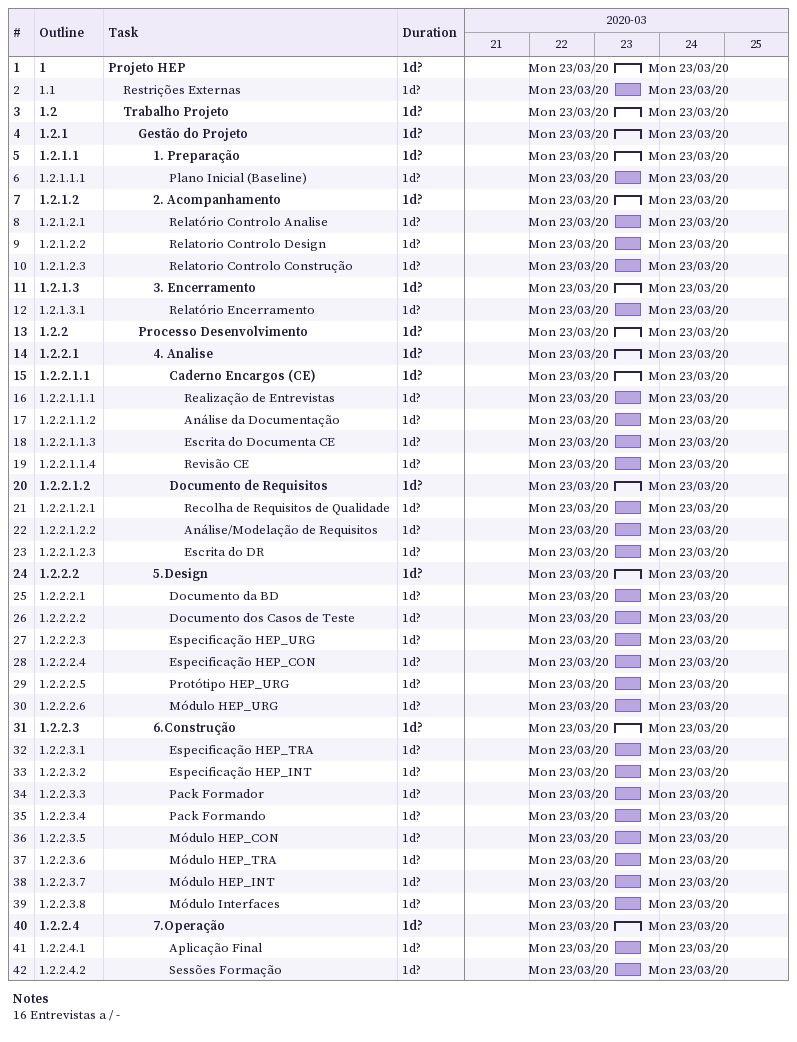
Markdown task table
| ID | WBS | Task | Duration | Start | Finish |
|---|---|---|---|---|---|
| 1 | 1 | **Projeto HEP** | 1d? | 2020-03-23 | 2020-03-23 |
| 2 | 1.1 | Restrições Externas | 1d? | 2020-03-23 | 2020-03-23 |
| 3 | 1.2 | **Trabalho Projeto** | 1d? | 2020-03-23 | 2020-03-23 |
| 4 | 1.2.1 | **Gestão do Projeto** | 1d? | 2020-03-23 | 2020-03-23 |
| 5 | 1.2.1.1 | **1. Preparação** | 1d? | 2020-03-23 | 2020-03-23 |
| 6 | 1.2.1.1.1 | Plano Inicial (Baseline) | 1d? | 2020-03-23 | 2020-03-23 |
| 7 | 1.2.1.2 | **2. Acompanhamento** | 1d? | 2020-03-23 | 2020-03-23 |
| 8 | 1.2.1.2.1 | Relatório Controlo Analise | 1d? | 2020-03-23 | 2020-03-23 |
| 9 | 1.2.1.2.2 | Relatorio Controlo Design | 1d? | 2020-03-23 | 2020-03-23 |
| 10 | 1.2.1.2.3 | Relatorio Controlo Construção | 1d? | 2020-03-23 | 2020-03-23 |
| 11 | 1.2.1.3 | **3. Encerramento** | 1d? | 2020-03-23 | 2020-03-23 |
| 12 | 1.2.1.3.1 | Relatório Encerramento | 1d? | 2020-03-23 | 2020-03-23 |
| 13 | 1.2.2 | **Processo Desenvolvimento** | 1d? | 2020-03-23 | 2020-03-23 |
| 14 | 1.2.2.1 | **4. Analise** | 1d? | 2020-03-23 | 2020-03-23 |
| 15 | 1.2.2.1.1 | **Caderno Encargos (CE)** | 1d? | 2020-03-23 | 2020-03-23 |
| 16 | 1.2.2.1.1.1 | Realização de Entrevistas | 1d? | 2020-03-23 | 2020-03-23 |
| 17 | 1.2.2.1.1.2 | Análise da Documentação | 1d? | 2020-03-23 | 2020-03-23 |
| 18 | 1.2.2.1.1.3 | Escrita do Documenta CE | 1d? | 2020-03-23 | 2020-03-23 |
| 19 | 1.2.2.1.1.4 | Revisão CE | 1d? | 2020-03-23 | 2020-03-23 |
| 20 | 1.2.2.1.2 | **Documento de Requisitos** | 1d? | 2020-03-23 | 2020-03-23 |
| 21 | 1.2.2.1.2.1 | Recolha de Requisitos de Qualidade | 1d? | 2020-03-23 | 2020-03-23 |
| 22 | 1.2.2.1.2.2 | Análise/Modelação de Requisitos | 1d? | 2020-03-23 | 2020-03-23 |
| 23 | 1.2.2.1.2.3 | Escrita do DR | 1d? | 2020-03-23 | 2020-03-23 |
| 24 | 1.2.2.2 | **5.Design** | 1d? | 2020-03-23 | 2020-03-23 |
| 25 | 1.2.2.2.1 | Documento da BD | 1d? | 2020-03-23 | 2020-03-23 |
| 26 | 1.2.2.2.2 | Documento dos Casos de Teste | 1d? | 2020-03-23 | 2020-03-23 |
| 27 | 1.2.2.2.3 | Especificação HEP_URG | 1d? | 2020-03-23 | 2020-03-23 |
| 28 | 1.2.2.2.4 | Especificação HEP_CON | 1d? | 2020-03-23 | 2020-03-23 |
| 29 | 1.2.2.2.5 | Protótipo HEP_URG | 1d? | 2020-03-23 | 2020-03-23 |
| 30 | 1.2.2.2.6 | Módulo HEP_URG | 1d? | 2020-03-23 | 2020-03-23 |
| 31 | 1.2.2.3 | **6.Construção** | 1d? | 2020-03-23 | 2020-03-23 |
| 32 | 1.2.2.3.1 | Especificação HEP_TRA | 1d? | 2020-03-23 | 2020-03-23 |
| 33 | 1.2.2.3.2 | Especificação HEP_INT | 1d? | 2020-03-23 | 2020-03-23 |
| 34 | 1.2.2.3.3 | Pack Formador | 1d? | 2020-03-23 | 2020-03-23 |
| 35 | 1.2.2.3.4 | Pack Formando | 1d? | 2020-03-23 | 2020-03-23 |
| 36 | 1.2.2.3.5 | Módulo HEP_CON | 1d? | 2020-03-23 | 2020-03-23 |
| 37 | 1.2.2.3.6 | Módulo HEP_TRA | 1d? | 2020-03-23 | 2020-03-23 |
| 38 | 1.2.2.3.7 | Módulo HEP_INT | 1d? | 2020-03-23 | 2020-03-23 |
| 39 | 1.2.2.3.8 | Módulo Interfaces | 1d? | 2020-03-23 | 2020-03-23 |
| 40 | 1.2.2.4 | **7.Operação** | 1d? | 2020-03-23 | 2020-03-23 |
| 41 | 1.2.2.4.1 | Aplicação Final | 1d? | 2020-03-23 | 2020-03-23 |
| 42 | 1.2.2.4.2 | Sessões Formação | 1d? | 2020-03-23 | 2020-03-23 |

Notes
- 16: Entrevistas a / -
